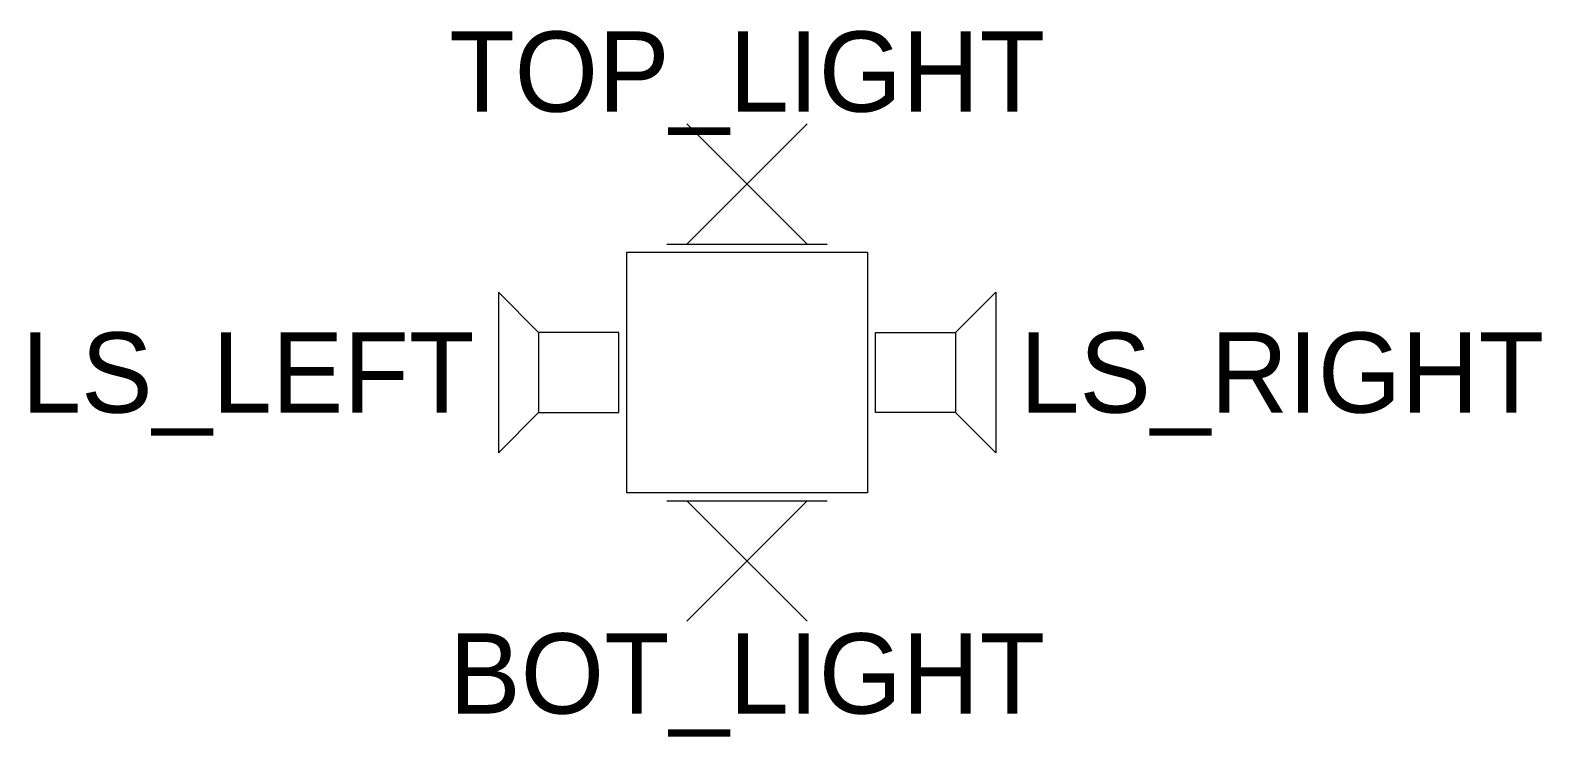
# Model space of a CAD drawing. Header units: millimetres. Extents: x -1788 to 1982, y -908 to 853.
import ezdxf
from ezdxf.enums import TextEntityAlignment as Align

# ---------------------------------------------------------------- set-up
doc = ezdxf.new("R2010")
doc.units = ezdxf.units.MM
doc.styles.get("Standard").update_dxf_attribs({"font": 'isoplus.shx'})

msp = doc.modelspace()

# ---------------------------------------------------------------- linework, layer by layer
for p, q in [((150, 320), (-150, 620)), ((-150, 320), (150, 620)), ((-200, 320), (200, 320)), ((-520, 100), (-620, 200)), ((-620, 200), (-620, -200)), ((520, 100), (620, 200)), ((620, 200), (620, -200)), ((-320, 100), (-520, 100)), ((-520, 100), (-520, -100)), ((-320, -100), (-320, 100)), ((320, -100), (320, 100)), ((320, 100), (520, 100)), ((520, 100), (520, -100)), ((-620, -200), (-520, -100)), ((-520, -100), (-320, -100)), ((520, -100), (320, -100)), ((620, -200), (520, -100)), ((-200, -320), (200, -320)), ((150, -320), (-150, -620)), ((-150, -320), (150, -620))]:
    msp.add_line(p, q)
msp.add_lwpolyline([(300, 300), (300, -300), (-300, -300), (-300, 300)], close=True)

# ---------------------------------------------------------------- texts
for tag, p in [('TOP_LIGHT', (0, 750)), ('BOT_LIGHT', (0, -750))]:
    msp.add_attdef(tag, text='', height=200).set_placement(p, align=Align.MIDDLE_CENTER)
msp.add_attdef('LS_LEFT', text='', height=200).set_placement((-680, 0), align=Align.MIDDLE_RIGHT)
msp.add_attdef('LS_RIGHT', text='', height=200).set_placement((680, 0), align=Align.MIDDLE_LEFT)

doc.saveas('drawing.dxf')
